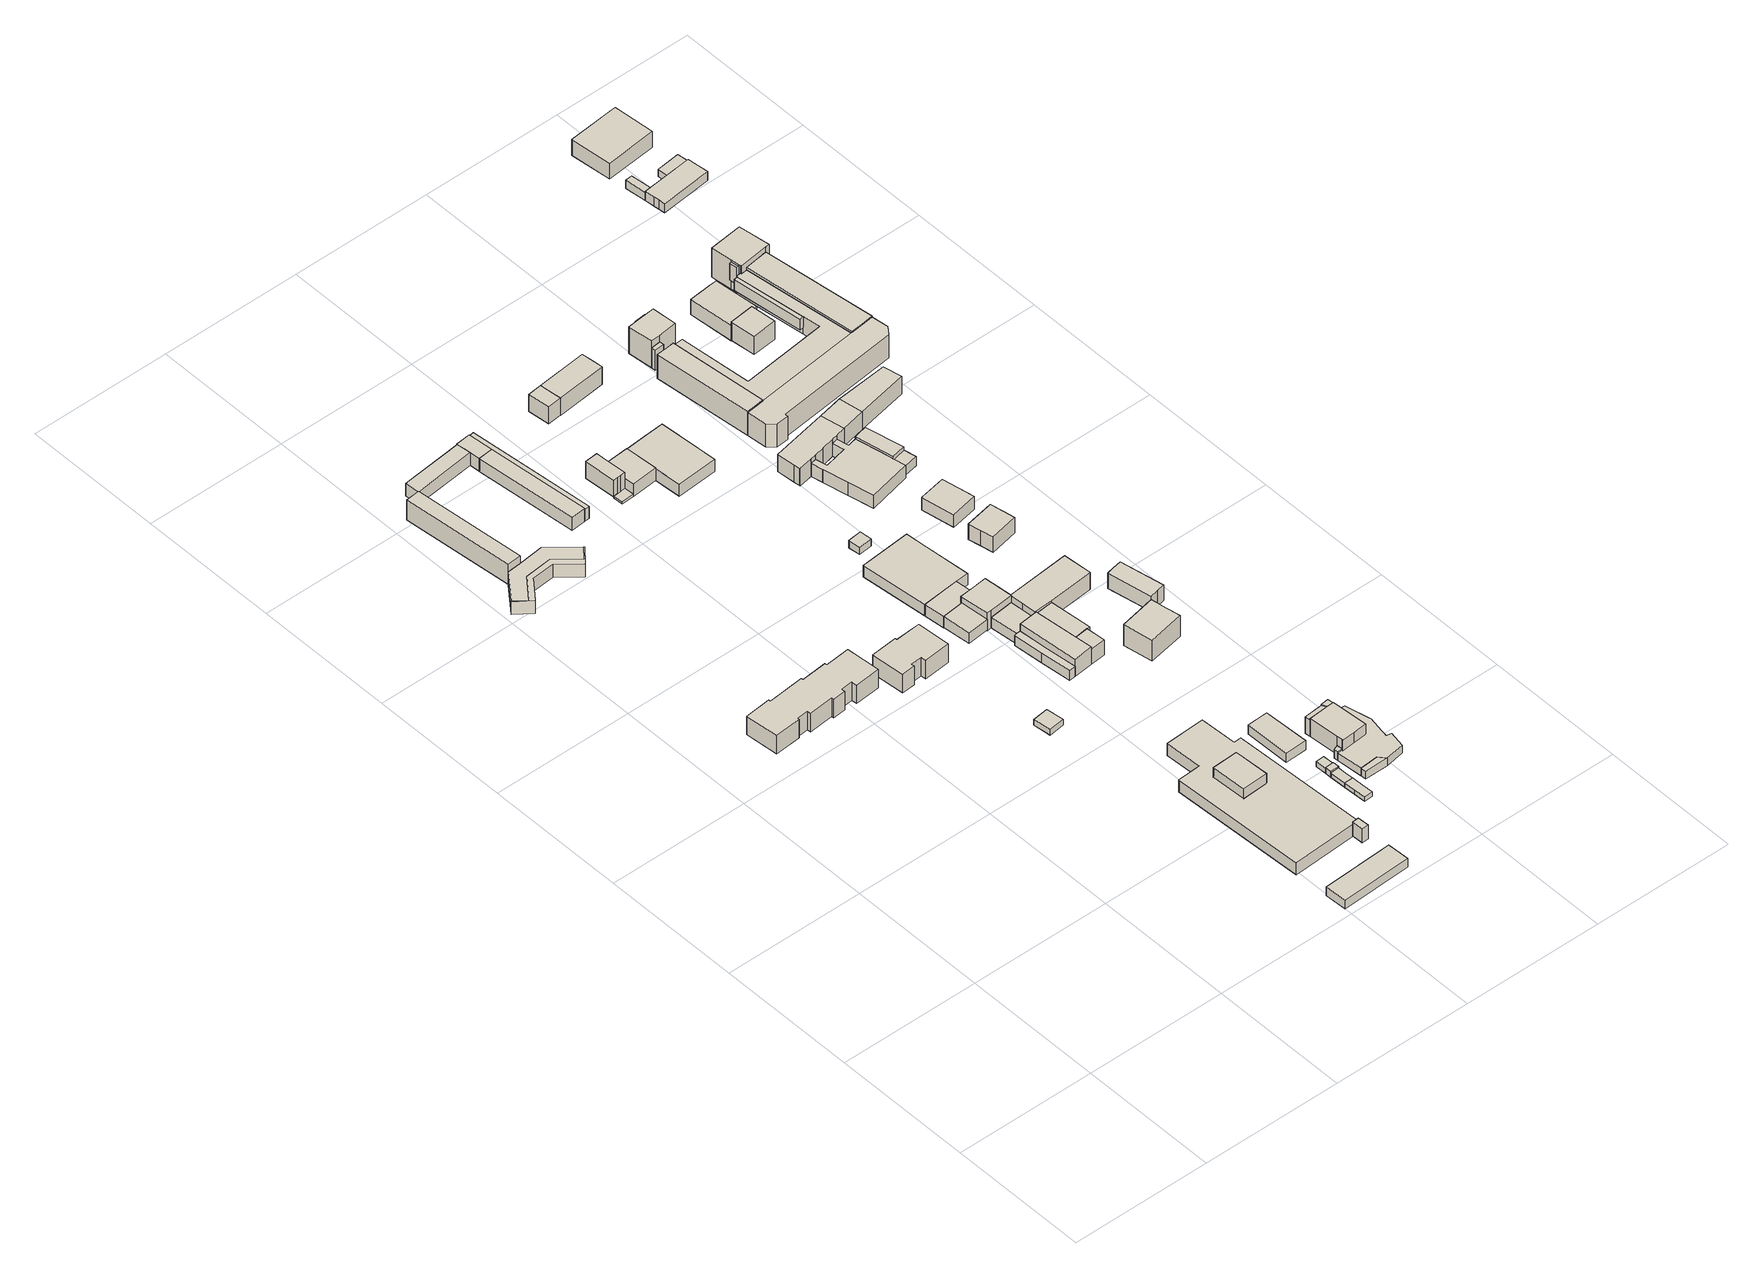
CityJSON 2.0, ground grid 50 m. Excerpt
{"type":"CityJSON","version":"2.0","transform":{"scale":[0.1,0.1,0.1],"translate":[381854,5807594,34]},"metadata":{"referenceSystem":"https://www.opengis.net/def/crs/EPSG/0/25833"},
"CityObjects":{
"building1":{"type":"Building","attributes":{"Gemeindeschluessel":"11000006","BezugspunktDach":"2200","function":"31001_1010","measuredHeight":7.37,"storeysAboveGround":2},"address":[{"country":"Germany","locality":"Berlin","thoroughfareNumber":"14A, 14B","thoroughfareName":"Alt-Schönow"}],"geometry":[{"type":"Solid","lod":"1","boundaries":[[[[0,1,2,3,4,5,6,7,8,9,10,11,12,13,14,15,16,17,18,19]],[[20,21,22,23,24,25,26,27,28,29,30,31,32,33,34,35,36,37,38,39]],[[20,39,19,18]],[[21,20,18,17]],[[22,21,17,16]],[[23,22,16,15]],[[24,23,15,14]],[[25,24,14,13]],[[26,25,13,12]],[[27,26,12,11]],[[28,27,11,10]],[[29,28,10,9]],[[30,29,9,8]],[[31,30,8,7]],[[32,31,7,6]],[[33,32,6,5]],[[34,33,5,4]],[[35,34,4,3]],[[36,35,3,2]],[[37,36,2,1]],[[38,37,1,0]],[[39,38,0,19]]]]}]},
"building2":{"type":"Building","attributes":{"Gemeindeschluessel":"11000006","BezugspunktDach":"2200","function":"51009_1610","measuredHeight":5.08,"storeysAboveGround":0},"address":[{"country":"Germany","locality":"Berlin"}],"geometry":[{"type":"Solid","lod":"1","boundaries":[[[[40,41,42,43,44,45,46,47,48,49,50,51]],[[52,53,54,55,56,57,58,59,60,61,62,63]],[[52,63,51,50]],[[53,52,50,49]],[[54,53,49,48]],[[55,54,48,47]],[[56,55,47,46]],[[57,56,46,45]],[[58,57,45,44]],[[59,58,44,43]],[[60,59,43,42]],[[61,60,42,41]],[[62,61,41,40]],[[63,62,40,51]]]]}]},
"building3":{"type":"Building","attributes":{"Gemeindeschluessel":"11000006","BezugspunktDach":"2200","function":"31001_2724","measuredHeight":5.07,"storeysAboveGround":1},"address":[{"country":"Germany","locality":"Berlin","thoroughfareNumber":"17 (1)","thoroughfareName":"Kleinmachnower Weg"}],"geometry":[{"type":"Solid","lod":"1","boundaries":[[[[49,48,47,46,45,64,65,66,50]],[[67,68,69,57,56,55,54,53,52]],[[67,52,50,66]],[[68,67,66,65]],[[69,68,65,64]],[[57,69,64,45]],[[56,57,45,46]],[[55,56,46,47]],[[54,55,47,48]],[[53,54,48,49]],[[52,53,49,50]]]]}]},
"building4":{"type":"Building","attributes":{"Gemeindeschluessel":"11000006","BezugspunktDach":"2200","function":"31001_2721","measuredHeight":7.77,"storeysAboveGround":2},"address":[{"country":"Germany","locality":"Berlin","thoroughfareNumber":"17 (4)","thoroughfareName":"Kleinmachnower Weg"}],"geometry":[{"type":"Solid","lod":"1","boundaries":[[[[70,71,72,73]],[[74,75,76,77]],[[74,77,73,72]],[[75,74,72,71]],[[76,75,71,70]],[[77,76,70,73]]]]}]},
"building5":{"type":"Building","attributes":{"Gemeindeschluessel":"11000006","BezugspunktDach":"2200","function":"31001_2721","measuredHeight":5.82,"storeysAboveGround":1},"address":[{"country":"Germany","locality":"Berlin","thoroughfareNumber":"17 (5)","thoroughfareName":"Kleinmachnower Weg"}],"geometry":[{"type":"Solid","lod":"1","boundaries":[[[[78,79,80,81,82]],[[83,84,85,86,87]],[[83,87,82,81]],[[84,83,81,80]],[[85,84,80,79]],[[86,85,79,78]],[[87,86,78,82]]]]}]},
"building6":{"type":"Building","attributes":{"Gemeindeschluessel":"11000006","BezugspunktDach":"2200","function":"51009_1610","measuredHeight":3.43,"storeysAboveGround":0},"address":[{"country":"Germany","locality":"Berlin"}],"geometry":[{"type":"Solid","lod":"1","boundaries":[[[[88,89,90,91]],[[92,93,94,95]],[[92,95,91,90]],[[93,92,90,89]],[[94,93,89,88]],[[95,94,88,91]]]]}]},
"building7":{"type":"Building","attributes":{"Gemeindeschluessel":"11000006","BezugspunktDach":"2200","function":"31001_1010","measuredHeight":7.33,"storeysAboveGround":2},"address":[{"country":"Germany","locality":"Berlin","thoroughfareNumber":"14C","thoroughfareName":"Alt-Schönow"}],"geometry":[{"type":"Solid","lod":"1","boundaries":[[[[96,97,98,99,100,101,102,103,104,105]],[[106,107,108,109,110,111,112,113,114,115]],[[106,115,105,104]],[[107,106,104,103]],[[108,107,103,102]],[[109,108,102,101]],[[110,109,101,100]],[[111,110,100,99]],[[112,111,99,98]],[[113,112,98,97]],[[114,113,97,96]],[[115,114,96,105]]]]}]},
"building8":{"type":"Building","attributes":{"Gemeindeschluessel":"11000006","BezugspunktDach":"2200","function":"31001_2463","measuredHeight":2.21,"storeysAboveGround":1},"address":[{"country":"Germany","locality":"Berlin","thoroughfareNumber":"14A (1)","thoroughfareName":"Alt-Schönow"}],"geometry":[{"type":"Solid","lod":"1","boundaries":[[[[116,117,118,119]],[[120,121,122,123]],[[120,123,119,118]],[[121,120,118,117]],[[122,121,117,116]],[[123,122,116,119]]]]}]},
"building9":{"type":"Building","attributes":{"Gemeindeschluessel":"11000006","BezugspunktDach":"2200","function":"51009_1610","measuredHeight":5.2,"storeysAboveGround":0},"address":[{"country":"Germany","locality":"Berlin"}],"geometry":[{"type":"Solid","lod":"1","boundaries":[[[[124,125,126,127]],[[128,129,130,131]],[[128,131,127,126]],[[129,128,126,125]],[[130,129,125,124]],[[131,130,124,127]]]]}]},
"building10":{"type":"Building","attributes":{"Gemeindeschluessel":"11000006","function":"31001_2120"},"address":[{"country":"Germany","locality":"Berlin","thoroughfareNumber":"7B","thoroughfareName":"Alt-Schönow"}],"children":["building10-1","building10-2"]},
"building10-1":{"type":"BuildingPart","attributes":{"BezugspunktDach":"2200","measuredHeight":7.93,"storeysAboveGround":2},"parents":["building10"],"geometry":[{"type":"MultiSurface","lod":"1","boundaries":[[[132,133,134,135]],[[136,137,138,139]],[[140,141,135,134]],[[137,142,140,134,133]],[[143,142,133,132]],[[139,141,143,138,132,135]],[[136,139,144,141,140]],[[136,140,142,137]],[[138,137,142,143]],[[138,143,141,139]]]}]},
"building10-2":{"type":"BuildingPart","attributes":{"BezugspunktDach":"2200","measuredHeight":4.82,"storeysAboveGround":2},"parents":["building10"],"geometry":[{"type":"MultiSurface","lod":"1","boundaries":[[[145,146,147,148,149,150,151,152,153],[140,142,143,141]],[[154,155,156,157,158,159,160,161,162],[163,164,165,166]],[[154,162,153,152]],[[155,154,152,151]],[[156,155,151,150]],[[157,156,150,149]],[[158,157,149,148]],[[159,158,148,147]],[[160,159,147,146]],[[161,160,146,145]],[[162,161,145,153]],[[163,166,139,138]],[[164,163,138,137]],[[165,164,137,136]],[[166,165,167,136,139,141]],[[138,139,141,143]],[[137,138,143,142]],[[136,137,142,140]],[[140,141,139,136,167]]]}]},
"building11":{"type":"Building","attributes":{"Gemeindeschluessel":"11000006","BezugspunktDach":"2200","function":"51009_1610","measuredHeight":4.72,"storeysAboveGround":0},"address":[{"country":"Germany","locality":"Berlin"}],"geometry":[{"type":"Solid","lod":"1","boundaries":[[[[168,169,170,171,172]],[[173,174,129,128,175]],[[173,175,172,171]],[[174,173,171,170]],[[129,174,170,169]],[[128,129,169,168]],[[175,128,168,172]]]]}]},
"building12":{"type":"Building","attributes":{"Gemeindeschluessel":"11000006","BezugspunktDach":"2200","function":"51009_1610","measuredHeight":5.07,"storeysAboveGround":0},"address":[{"country":"Germany","locality":"Berlin"}],"geometry":[{"type":"Solid","lod":"1","boundaries":[[[[176,177,127,126,178,179]],[[180,181,182,85,83,183]],[[180,183,179,178]],[[181,180,178,126]],[[182,181,126,127]],[[85,182,127,177]],[[83,85,177,176]],[[183,83,176,179]]]]}]},
"building13":{"type":"Building","attributes":{"Gemeindeschluessel":"11000006","BezugspunktDach":"2200","function":"31001_2143","measuredHeight":5.51,"storeysAboveGround":1},"address":[{"country":"Germany","locality":"Berlin","thoroughfareNumber":"7B (1)","thoroughfareName":"Alt-Schönow"}],"geometry":[{"type":"Solid","lod":"1","boundaries":[[[[184,185,186,187]],[[188,189,190,191]],[[188,191,187,186]],[[189,188,186,185]],[[190,189,185,184]],[[191,190,184,187]]]]}]},
"building14":{"type":"Building","attributes":{"Gemeindeschluessel":"11000006","BezugspunktDach":"2200","function":"31001_2143","measuredHeight":4.37,"storeysAboveGround":1},"address":[{"country":"Germany","locality":"Berlin","thoroughfareNumber":"12 (3)","thoroughfareName":"Alt-Schönow"}],"geometry":[{"type":"Solid","lod":"1","boundaries":[[[[192,193,194,195]],[[196,197,198,199]],[[196,199,195,194]],[[197,196,194,193]],[[198,197,193,192]],[[199,198,192,195]]]]}]},
"building15":{"type":"Building","attributes":{"Gemeindeschluessel":"11000006","BezugspunktDach":"2200","function":"51009_1610","measuredHeight":5.25,"storeysAboveGround":0},"address":[{"country":"Germany","locality":"Berlin"}],"geometry":[{"type":"Solid","lod":"1","boundaries":[[[[200,201,202,203,204,205,206]],[[207,208,209,210,211,212,213]],[[207,213,206,205]],[[208,207,205,204]],[[209,208,204,203]],[[210,209,203,202]],[[211,210,202,201]],[[212,211,201,200]],[[213,212,200,206]]]]}]},
"building16":{"type":"Building","attributes":{"Gemeindeschluessel":"11000006","BezugspunktDach":"2200","function":"31001_1313","measuredHeight":2.97,"storeysAboveGround":1},"address":[{"country":"Germany","locality":"Berlin","thoroughfareNumber":"5 (4)","thoroughfareName":"Alt-Schönow"}],"geometry":[{"type":"Solid","lod":"1","boundaries":[[[[214,215,216,217,218,219]],[[220,221,222,223,224,225]],[[220,225,219,218]],[[221,220,218,217]],[[222,221,217,216]],[[223,222,216,215]],[[224,223,215,214]],[[225,224,214,219]]]]}]},
"building17":{"type":"Building","attributes":{"Gemeindeschluessel":"11000006","BezugspunktDach":"2200","function":"51009_1610","measuredHeight":2.95,"storeysAboveGround":0},"address":[{"country":"Germany","locality":"Berlin"}],"geometry":[{"type":"Solid","lod":"1","boundaries":[[[[219,218,226,227,228]],[[229,230,220,225,231]],[[229,231,228,227]],[[230,229,227,226]],[[220,230,226,218]],[[225,220,218,219]],[[231,225,219,228]]]]}]},
"building18":{"type":"Building","attributes":{"Gemeindeschluessel":"11000006","BezugspunktDach":"2200","function":"31001_2120","measuredHeight":4.54,"storeysAboveGround":1},"address":[{"country":"Germany","locality":"Berlin","thoroughfareNumber":"12 (5)","thoroughfareName":"Alt-Schönow"}],"geometry":[{"type":"Solid","lod":"1","boundaries":[[[[195,194,232,233,234,235]],[[236,237,238,239,240,241]],[[236,241,235,234]],[[237,236,234,233]],[[238,237,233,232]],[[239,238,232,194]],[[240,239,194,195]],[[241,240,195,235]]]]}]},
"building19":{"type":"Building","attributes":{"Gemeindeschluessel":"11000006","BezugspunktDach":"2200","function":"31001_1313","measuredHeight":2.43,"storeysAboveGround":1},"address":[{"country":"Germany","locality":"Berlin","thoroughfareNumber":"5 (3)","thoroughfareName":"Alt-Schönow"}],"geometry":[{"type":"Solid","lod":"1","boundaries":[[[[242,243,244,245]],[[246,229,231,247]],[[246,247,245,244]],[[229,246,244,243]],[[231,229,243,242]],[[247,231,242,245]]]]}]},
"building20":{"type":"Building","attributes":{"Gemeindeschluessel":"11000006","BezugspunktDach":"2200","function":"31001_1120","measuredHeight":6.94,"storeysAboveGround":2},"address":[{"country":"Germany","locality":"Berlin","thoroughfareNumber":"12","thoroughfareName":"Alt-Schönow"}],"geometry":[{"type":"Solid","lod":"1","boundaries":[[[[248,249,250,251]],[[252,253,254,255]],[[252,255,251,250]],[[253,252,250,249]],[[254,253,249,248]],[[255,254,248,251]]]]}]},
"building21":{"type":"Building","attributes":{"Gemeindeschluessel":"11000006","BezugspunktDach":"2200","function":"51009_1610","measuredHeight":2.52,"storeysAboveGround":0},"address":[{"country":"Germany","locality":"Berlin"}],"geometry":[{"type":"Solid","lod":"1","boundaries":[[[[256,257,258,259]],[[260,261,262,263]],[[260,263,259,258]],[[261,260,258,257]],[[262,261,257,256]],[[263,262,256,259]]]]}]},
"building22":{"type":"Building","attributes":{"Gemeindeschluessel":"11000006","BezugspunktDach":"2200","function":"31001_2010","measuredHeight":3.65,"storeysAboveGround":1},"address":[{"country":"Germany","locality":"Berlin","thoroughfareNumber":"5A (1)","thoroughfareName":"Alt-Schönow"}],"geometry":[{"type":"Solid","lod":"1","boundaries":[[[[264,265,266,267]],[[268,269,270,271]],[[268,271,267,266]],[[269,268,266,265]],[[270,269,265,264]],[[271,270,264,267]]]]}]},
"building23":{"type":"Building","attributes":{"Gemeindeschluessel":"11000006","BezugspunktDach":"2200","function":"31001_2120","measuredHeight":4.08,"storeysAboveGround":1},"address":[{"country":"Germany","locality":"Berlin","thoroughfareNumber":"12 (1)","thoroughfareName":"Alt-Schönow"}],"geometry":[{"type":"Solid","lod":"1","boundaries":[[[[205,204,272,273,274,275]],[[276,277,252,255,278,279]],[[276,279,275,274]],[[277,276,274,273]],[[252,277,273,272]],[[255,252,272,204]],[[278,255,204,205]],[[279,278,205,275]]]]}]},
"building24":{"type":"Building","attributes":{"Gemeindeschluessel":"11000006","function":"31001_2111"},"address":[{"country":"Germany","locality":"Berlin","thoroughfareNumber":"15","thoroughfareName":"Kleinmachnower Weg"}],"children":["building24-1","building24-2","building24-3","building24-4"]},
"building24-1":{"type":"BuildingPart","attributes":{"BezugspunktDach":"2200","measuredHeight":6.87,"storeysAboveGround":2},"parents":["building24"],"geometry":[{"type":"MultiSurface","lod":"1","boundaries":[[[280,281,282,283,284,285,286,287,288]],[[289,290,291,292,293,294,295,296,297]],[[289,297,288,287]],[[290,289,287,286]],[[291,290,286,285]],[[292,291,285,284]],[[298,299,284,283]],[[300,301,293,283,282]],[[295,294,282,281]],[[302,303,281,280]],[[297,296,280,288]],[[293,292,304,299,298]],[[296,295,303,302]]]}]},
"building24-2":{"type":"BuildingPart","attributes":{"BezugspunktDach":"2200","measuredHeight":4.85,"storeysAboveGround":2},"parents":["building24"],"geometry":[{"type":"MultiSurface","lod":"1","boundaries":[[[305,306,307,299]],[[308,309,310,311]],[[308,311,299,307]],[[312,313,308,307,306]],[[310,309,306,305]],[[311,310,314,301,315,305,298,293,292,299]],[[309,308,313,312]],[[299,292,293,298]],[[315,301,314,310]]]}]},
"building24-3":{"type":"BuildingPart","attributes":{"BezugspunktDach":"2200","measuredHeight":0.882,"storeysAboveGround":2},"parents":["building24"],"geometry":[{"type":"MultiSurface","lod":"1","boundaries":[[[316,315,301,302]],[[314,310,317,318]],[[314,318,302,296,295,303,300,294,293,301]],[[317,310,315,316]],[[318,317,316,302]],[[301,293,294,300]],[[303,295,296,302]],[[314,293,301,315,310]]]}]},
"building24-4":{"type":"BuildingPart","attributes":{"BezugspunktDach":"2200","measuredHeight":5.51,"storeysAboveGround":2},"parents":["building24"],"geometry":[{"type":"MultiSurface","lod":"1","boundaries":[[[319,320,321,322,313]],[[323,324,325,326,308]],[[323,308,313,322]],[[324,323,322,321]],[[325,324,321,320]],[[326,325,320,319]],[[326,319,312,309]],[[308,309,312,313]]]}]},
"building25":{"type":"Building","attributes":{"Gemeindeschluessel":"11000006","BezugspunktDach":"2200","function":"31001_1130","measuredHeight":7,"storeysAboveGround":2},"address":[{"country":"Germany","locality":"Berlin","thoroughfareNumber":"12 (2)","thoroughfareName":"Alt-Schönow"}],"geometry":[{"type":"Solid","lod":"1","boundaries":[[[[327,328,329,330,331,332,333,334]],[[335,336,337,276,279,338,339,340]],[[335,340,334,333]],[[336,335,333,332]],[[337,336,332,331]],[[276,337,331,330]],[[279,276,330,329]],[[338,279,329,328]],[[339,338,328,327]],[[340,339,327,334]]]]}]},
"building26":{"type":"Building","attributes":{"Gemeindeschluessel":"11000006","BezugspunktDach":"2200","function":"31001_2120","measuredHeight":4.49,"storeysAboveGround":1},"address":[{"country":"Germany","locality":"Berlin","thoroughfareNumber":"12 (4)","thoroughfareName":"Alt-Schönow"}],"geometry":[{"type":"Solid","lod":"1","boundaries":[[[[235,234,341,342,343,344]],[[345,346,347,236,241,348]],[[345,348,344,343]],[[346,345,343,342]],[[347,346,342,341]],[[236,347,341,234]],[[241,236,234,235]],[[348,241,235,344]]]]}]},
"building27":{"type":"Building","attributes":{"Gemeindeschluessel":"11000006","BezugspunktDach":"2200","function":"51009_1610","measuredHeight":3.41,"storeysAboveGround":0},"address":[{"country":"Germany","locality":"Berlin"}],"geometry":[{"type":"Solid","lod":"1","boundaries":[[[[349,350,351,352]],[[353,354,355,356]],[[353,356,352,351]],[[354,353,351,350]],[[355,354,350,349]],[[356,355,349,352]]]]}]},
"building28":{"type":"Building","attributes":{"Gemeindeschluessel":"11000006","function":"31001_2143"},"address":[{"country":"Germany","locality":"Berlin","thoroughfareNumber":"10 (1)","thoroughfareName":"Alt-Schönow"}],"children":["building28-1","building28-2"]},
"building28-1":{"type":"BuildingPart","attributes":{"BezugspunktDach":"2200","measuredHeight":7.13,"storeysAboveGround":1},"parents":["building28"],"geometry":[{"type":"Solid","lod":"1","boundaries":[[[[357,358,359,360,361]],[[362,363,364,365,366]],[[362,366,361,360]],[[363,362,360,359]],[[364,363,359,358]],[[366,365,357,361]],[[364,358,357,365]]]]}]},
"building28-2":{"type":"BuildingPart","attributes":{"BezugspunktDach":"2200","measuredHeight":7.2,"storeysAboveGround":1},"parents":["building28"],"geometry":[{"type":"Solid","lod":"1","boundaries":[[[[367,368,369,370]],[[364,371,372,365]],[[364,358,357,365,370,369]],[[371,364,369,368]],[[372,371,368,367]],[[365,372,367,370]],[[365,357,358,364]]]]}]},
"building29":{"type":"Building","attributes":{"Gemeindeschluessel":"11000006","BezugspunktDach":"2200","function":"51009_1610","measuredHeight":3.06,"storeysAboveGround":0},"address":[{"country":"Germany","locality":"Berlin"}],"geometry":[{"type":"Solid","lod":"1","boundaries":[[[[373,374,375,376]],[[377,378,379,380]],[[377,380,376,375]],[[378,377,375,374]],[[379,378,374,373]],[[380,379,373,376]]]]}]},
"building30":{"type":"Building","attributes":{"Gemeindeschluessel":"11000006","BezugspunktDach":"2200","function":"31001_2142","measuredHeight":2.85,"storeysAboveGround":2},"address":[{"country":"Germany","locality":"Berlin","thoroughfareNumber":"12 (6)","thoroughfareName":"Alt-Schönow"}],"geometry":[{"type":"Solid","lod":"1","boundaries":[[[[381,382,383,384]],[[385,386,387,388]],[[385,388,384,383]],[[386,385,383,382]],[[387,386,382,381]],[[388,387,381,384]]]]}]},
"building31":{"type":"Building","attributes":{"Gemeindeschluessel":"11000006","function":"31001_2010"},"address":[{"country":"Germany","locality":"Berlin","thoroughfareNumber":"5D","thoroughfareName":"Alt-Schönow"}],"children":["building31-1","building31-2","building31-3"]},
"building31-1":{"type":"BuildingPart","attributes":{"BezugspunktDach":"2200","measuredHeight":7.64,"storeysAboveGround":2},"parents":["building31"],"geometry":[{"type":"MultiSurface","lod":"1","boundaries":[[[389,390,391,392,393,394,395,396,397]],[[398,399,400,401,402,403,404,405,406]],[[407,408,397,396]],[[409,407,398,396,395]],[[410,411,395,394]],[[401,400,394,393]],[[402,401,393,392]],[[403,402,392,391]],[[404,403,391,390]],[[405,404,390,389]],[[406,405,389,397]],[[398,406,408,407]],[[399,398,407,409]],[[400,399,411,410]]]}]},
"building31-2":{"type":"BuildingPart","attributes":{"BezugspunktDach":"2200","measuredHeight":6.42,"storeysAboveGround":2},"parents":["building31"],"geometry":[{"type":"MultiSurface","lod":"1","boundaries":[[[408,409,412,413]],[[414,399,406,415]],[[414,415,413,412]],[[415,406,408,413]],[[414,412,409,399]],[[408,406,398,407]],[[399,409,407,398]]]}]},
"building31-3":{"type":"BuildingPart","attributes":{"BezugspunktDach":"2200","measuredHeight":6.87,"storeysAboveGround":2},"parents":["building31"],"geometry":[{"type":"MultiSurface","lod":"1","boundaries":[[[411,410,416,417]],[[418,400,399,414]],[[418,414,417,416]],[[400,418,416,410]],[[412,409,411,417]],[[399,400,410,411]],[[414,399,409,412]]]}]},
"building32":{"type":"Building","attributes":{"Gemeindeschluessel":"11000006","BezugspunktDach":"2200","function":"31001_2010","measuredHeight":3.17,"storeysAboveGround":1},"address":[{"country":"Germany","locality":"Berlin","thoroughfareNumber":"5D (1)","thoroughfareName":"Alt-Schönow"}],"geometry":[{"type":"Solid","lod":"1","boundaries":[[[[419,420,421,422,423,424,425,426,427,428,429,430,431,432]],[[354,433,434,435,436,437,438,439,440,441,378,377,380,355]],[[354,355,432,431]],[[433,354,431,430]],[[434,433,430,429]],[[435,434,429,428]],[[436,435,428,427]],[[437,436,427,426]],[[438,437,426,425]],[[439,438,425,424]],[[440,439,424,423]],[[441,440,423,422]],[[378,441,422,421]],[[377,378,421,420]],[[380,377,420,419]],[[355,380,419,432]]]]}]},
"building33":{"type":"Building","attributes":{"Gemeindeschluessel":"11000006","function":"31001_1120"},"address":[{"country":"Germany","locality":"Berlin","thoroughfareNumber":"13","thoroughfareName":"Kleinmachnower Weg"}],"children":["building33-1","building33-2"]},
"building33-1":{"type":"BuildingPart","attributes":{"BezugspunktDach":"2200","measuredHeight":9.18,"storeysAboveGround":2},"parents":["building33"],"geometry":[{"type":"MultiSurface","lod":"1","boundaries":[[[442,443,444,445,446]],[[447,448,449,450,451]],[[447,451,446,445]],[[448,447,445,444]],[[449,448,444,443]],[[450,449,443,442]],[[451,450,452,453,454,446]],[[446,454,453,455]],[[442,455,453,452]]]}]},
"building33-2":{"type":"BuildingPart","attributes":{"BezugspunktDach":"2200","measuredHeight":8.94,"storeysAboveGround":2},"parents":["building33"],"geometry":[{"type":"Solid","lod":"1","boundaries":[[[[456,442,455,446,457]],[[454,453,452,458,459]],[[454,459,457,446]],[[458,452,442,456]],[[459,458,456,457]],[[453,454,446,455]],[[452,453,455,442]]]]}]},
"building34":{"type":"Building","attributes":{"Gemeindeschluessel":"11000006","BezugspunktDach":"2200","function":"31001_2143","measuredHeight":9.24,"storeysAboveGround":1},"address":[{"country":"Germany","locality":"Berlin","thoroughfareNumber":"10 (2)","thoroughfareName":"Alt-Schönow"}],"geometry":[{"type":"Solid","lod":"1","boundaries":[[[[460,461,462,463,464,465,466,467]],[[468,469,470,362,366,471,472,473]],[[468,473,467,466]],[[469,468,466,465]],[[470,469,465,464]],[[362,470,464,463]],[[366,362,463,462]],[[471,366,462,461]],[[472,471,461,460]],[[473,472,460,467]]]]}]},
"building35":{"type":"Building","attributes":{"Gemeindeschluessel":"11000006","BezugspunktDach":"2200","function":"31001_1010","measuredHeight":9.39,"storeysAboveGround":2},"address":[{"country":"Germany","locality":"Berlin","thoroughfareNumber":"10","thoroughfareName":"Alt-Schönow"}],"geometry":[{"type":"Solid","lod":"1","boundaries":[[[[474,475,476,477,478]],[[479,480,481,482,483]],[[479,483,478,477]],[[480,479,477,476]],[[481,480,476,475]],[[482,481,475,474]],[[483,482,474,478]]]]}]},
"building36":{"type":"Building","attributes":{"Gemeindeschluessel":"11000006","BezugspunktDach":"2200","function":"31001_1010","measuredHeight":7.85,"storeysAboveGround":1},"address":[{"country":"Germany","locality":"Berlin","thoroughfareNumber":"8C","thoroughfareName":"Alt-Schönow"}],"geometry":[{"type":"Solid","lod":"1","boundaries":[[[[484,485,486,487,488,489]],[[490,491,492,493,494,495]],[[490,495,489,488]],[[491,490,488,487]],[[492,491,487,486]],[[493,492,486,485]],[[494,493,485,484]],[[495,494,484,489]]]]}]},
"building37":{"type":"Building","attributes":{"Gemeindeschluessel":"11000006","BezugspunktDach":"2200","function":"31001_2143","measuredHeight":6.84,"storeysAboveGround":1},"address":[{"country":"Germany","locality":"Berlin","thoroughfareNumber":"10 (3)","thoroughfareName":"Alt-Schönow"}],"geometry":[{"type":"Solid","lod":"1","boundaries":[[[[496,497,498,499,500,501]],[[502,503,504,505,506,507]],[[502,507,501,500]],[[503,502,500,499]],[[504,503,499,498]],[[505,504,498,497]],[[506,505,497,496]],[[507,506,496,501]]]]}]},
"building38":{"type":"Building","attributes":{"Gemeindeschluessel":"11000006","BezugspunktDach":"2200","function":"31001_1010","measuredHeight":6.09,"storeysAboveGround":1},"address":[{"country":"Germany","locality":"Berlin","thoroughfareNumber":"8D","thoroughfareName":"Alt-Schönow"}],"geometry":[{"type":"Solid","lod":"1","boundaries":[[[[508,509,510,511]],[[512,513,514,515]],[[512,515,511,510]],[[513,512,510,509]],[[514,513,509,508]],[[515,514,508,511]]]]}]},
"building39":{"type":"Building","attributes":{"Gemeindeschluessel":"11000006","function":"31001_2000"},"address":[{"country":"Germany","locality":"Berlin","thoroughfareNumber":"9 (5)","thoroughfareName":"Kleinmachnower Weg"}],"children":["building39-1","building39-2"]},
"building39-1":{"type":"BuildingPart","attributes":{"BezugspunktDach":"2200","measuredHeight":6.54,"storeysAboveGround":1},"parents":["building39"],"geometry":[{"type":"MultiSurface","lod":"1","boundaries":[[[516,517,518,519,520,521,522,523,524,525,526,527,528,529,530]],[[531,532,533,534,535,536,537,538,539,540,541,542,543,544,545]],[[531,545,530,529]],[[532,531,529,528]],[[533,532,528,527]],[[534,533,527,526]],[[535,534,526,525]],[[536,535,525,524]],[[537,536,524,523]],[[540,539,521,520]],[[541,540,520,519]],[[542,541,519,518]],[[543,542,518,517]],[[544,543,517,516]],[[545,544,516,530]],[[538,537,546,523,522]],[[539,547,538,522,521]]]}]},
"building39-2":{"type":"BuildingPart","attributes":{"BezugspunktDach":"2200","measuredHeight":6.09,"storeysAboveGround":1},"parents":["building39"],"geometry":[{"type":"MultiSurface","lod":"1","boundaries":[[[548,549,550,551]],[[552,553,539,537]],[[552,537,551,550]],[[553,552,550,549]],[[539,553,549,548]],[[523,522,521,539,548,551]],[[537,538,522,523]],[[538,539,521,522]]]}]},
"building40":{"type":"Building","attributes":{"Gemeindeschluessel":"11000006","BezugspunktDach":"2200","function":"51009_1610","measuredHeight":7.86,"storeysAboveGround":0},"address":[{"country":"Germany","locality":"Berlin"}],"geometry":[{"type":"Solid","lod":"1","boundaries":[[[[554,555,556,557]],[[558,559,560,561]],[[558,561,557,556]],[[559,558,556,555]],[[560,559,555,554]],[[561,560,554,557]]]]}]},
"building41":{"type":"Building","attributes":{"Gemeindeschluessel":"11000006","BezugspunktDach":"2200","function":"51009_1610","measuredHeight":3.59,"storeysAboveGround":0},"address":[{"country":"Germany","locality":"Berlin"}],"geometry":[{"type":"Solid","lod":"1","boundaries":[[[[562,563,564,565]],[[566,567,568,569]],[[566,569,565,564]],[[567,566,564,563]],[[568,567,563,562]],[[569,568,562,565]]]]}]},
"building42":{"type":"Building","attributes":{"Gemeindeschluessel":"11000006","function":"31001_1010"},"address":[{"country":"Germany","locality":"Berlin","thoroughfareNumber":"11","thoroughfareName":"Kleinmachnower Weg"}],"children":["building42-1","building42-2"]},
"building42-1":{"type":"BuildingPart","attributes":{"BezugspunktDach":"2200","measuredHeight":10.9,"storeysAboveGround":2},"parents":["building42"],"geometry":[{"type":"Solid","lod":"1","boundaries":[[[[570,571,572,573,574]],[[575,576,577,578,579]],[[575,579,574,573],[580,581,582,583]],[[576,575,573,572]],[[577,576,572,571]],[[578,577,571,570]],[[579,578,570,574]],[[582,581,580,583]]]]}]},
"building42-2":{"type":"BuildingPart","attributes":{"BezugspunktDach":"2200","measuredHeight":5.61,"storeysAboveGround":2},"parents":["building42"],"geometry":[{"type":"Solid","lod":"1","boundaries":[[[[583,582,584,585]],[[586,581,580,587]],[[586,587,585,584]],[[581,586,584,582]],[[587,580,583,585]],[[580,581,582,583]]]]}]},
"building43":{"type":"Building","attributes":{"Gemeindeschluessel":"11000006","function":"31001_2000"},"address":[{"country":"Germany","locality":"Berlin","thoroughfareNumber":"9 (4)","thoroughfareName":"Kleinmachnower Weg"}],"children":["building43-1","building43-2","building43-3"]},
"building43-1":{"type":"BuildingPart","attributes":{"BezugspunktDach":"2200","measuredHeight":6.9,"storeysAboveGround":2},"parents":["building43"],"geometry":[{"type":"Solid","lod":"1","boundaries":[[[[588,589,590,591,592,593,594,595,596,597,598]],[[599,600,535,534,601,531,545,602,603,604,605]],[[599,605,598,597]],[[535,600,596,595]],[[534,535,595,594]],[[601,534,594,593]],[[531,601,593,592]],[[545,531,592,591]],[[602,545,591,590]],[[603,602,590,589]],[[604,603,589,588]],[[605,604,588,598]],[[599,597,596,600]]]]}]},
"building43-2":{"type":"BuildingPart","attributes":{"BezugspunktDach":"2200","measuredHeight":6.91,"storeysAboveGround":2},"parents":["building43"],"geometry":[{"type":"Solid","lod":"1","boundaries":[[[[596,606,607,597]],[[608,609,600,599]],[[608,599,597,607]],[[600,609,606,596]],[[609,608,607,606]],[[599,600,596,597]]]]}]},
"building43-3":{"type":"BuildingPart","attributes":{"BezugspunktDach":"2200","measuredHeight":6.93,"storeysAboveGround":2},"parents":["building43"],"geometry":[{"type":"MultiSurface","lod":"1","boundaries":[[[606,610,611,607]],[[612,613,609,608]],[[612,608,607,611]],[[613,612,611,610]],[[609,613,610,606]],[[608,609,606,609,608,607]]]}]},
"building44":{"type":"Building","attributes":{"Gemeindeschluessel":"11000006","BezugspunktDach":"2200","function":"31001_1010","measuredHeight":7.71,"storeysAboveGround":2},"address":[{"country":"Germany","locality":"Berlin","thoroughfareNumber":"9","thoroughfareName":"Kleinmachnower Weg"}],"geometry":[{"type":"Solid","lod":"1","boundaries":[[[[614,615,616,617]],[[618,619,620,621]],[[618,621,617,616]],[[619,618,616,615]],[[620,619,615,614]],[[621,620,614,617]]]]}]},
"building45":{"type":"Building","attributes":{"Gemeindeschluessel":"11000006","function":"31001_2111"},"address":[{"country":"Germany","locality":"Berlin","thoroughfareNumber":"9 (2)","thoroughfareName":"Kleinmachnower Weg"}],"children":["building45-1","building45-2","building45-3","building45-4","building45-5"]},
"building45-1":{"type":"BuildingPart","attributes":{"BezugspunktDach":"2200","measuredHeight":9.11,"storeysAboveGround":2},"parents":["building45"],"geometry":[{"type":"MultiSurface","lod":"1","boundaries":[[[622,623,624,625,626,627,628,629,630,631]],[[632,633,634,635,636,637,638,639,640,641]],[[642,643,629]],[[644,645,646,647]],[[633,648,649,648,650]],[[635,634,628,627]],[[636,635,627,626]],[[637,636,626,625]],[[638,637,625,624]],[[639,638,624,623]],[[640,639,623,622]],[[641,640,622,631]],[[651,652,630,632]],[[641,631,652,651]],[[653,642,629]],[[654,655,646,656]],[[657,658,659]],[[650,648,660,628,634]],[[629,660,649,648,633]]]}]},
"building45-2":{"type":"BuildingPart","attributes":{"BezugspunktDach":"2200","measuredHeight":9.94,"storeysAboveGround":2},"parents":["building45"],"geometry":[{"type":"MultiSurface","lod":"1","boundaries":[[[661,662,663,664,665,666]],[[667,668,634,648,633,669]],[[634,668,664,663]],[[660,628,634,663,662]],[[629,660,648,662,661]],[[669,633,661,666],[653,670,671,643]],[[667,669,666,665]],[[668,672,667,665,664]],[[648,634,628,660]],[[633,648,660,629]],[[671,670,653,643]]]}]},
"building45-3":{"type":"BuildingPart","attributes":{"BezugspunktDach":"2200","measuredHeight":9.88,"storeysAboveGround":2},"parents":["building45"],"geometry":[{"type":"MultiSurface","lod":"1","boundaries":[[[673,674,675,676,677,678]],[[679,680,632,651,641,681]],[[679,681,678,677]],[[680,679,677,676]],[[658,682,676,675]],[[632,680,683,684,656]],[[652,630,632,675,674]],[[685,631,652,651,674,673]],[[681,641,673,678]],[[656,684,683,682,658]],[[651,632,630,652]],[[641,651,652,631,685]]]}]},
"building45-4":{"type":"BuildingPart","attributes":{"BezugspunktDach":"2200","measuredHeight":12.18,"storeysAboveGround":2},"parents":["building45"],"geometry":[{"type":"MultiSurface","lod":"1","boundaries":[[[686,687,688,689,690,691,692,693]],[[694,695,668,696,697,698,699,700]],[[694,700,693,692]],[[695,694,692,691]],[[668,695,691,690]],[[701,671,666,665,667,668,690,689],[667,665,664,668]],[[696,669,670,702]],[[703,701,689,688]],[[697,696,702,704]],[[698,697,688,687]],[[699,698,687,686]],[[700,699,686,693]],[[667,665,666,669]],[[665,667,668,664]],[[702,670,671,701]],[[704,702,701,703]]]}]},
"building45-5":{"type":"BuildingPart","attributes":{"BezugspunktDach":"2200","measuredHeight":7.01,"storeysAboveGround":2},"parents":["building45"],"geometry":[{"type":"MultiSurface","lod":"1","boundaries":[[[658,643,671,701,703,705,706,707,708,709,710,682]],[[711,712,713,714,715,716,704,702,670,653,656,684]],[[711,684,682,710]],[[712,711,710,709]],[[713,712,709,708]],[[714,713,708,707]],[[715,714,707,706]],[[716,715,706,705]],[[704,716,705,703]],[[702,704,703,701]],[[702,717,701,671,670]],[[653,670,671,643]],[[646,656,653,643,658]],[[684,656,658,682]]]}]},
"building46":{"type":"Building","attributes":{"Gemeindeschluessel":"11000006","BezugspunktDach":"2200","function":"31001_2143","measuredHeight":6.68,"storeysAboveGround":1},"address":[{"country":"Germany","locality":"Berlin","thoroughfareNumber":"9 (1)","thoroughfareName":"Kleinmachnower Weg"}],"geometry":[{"type":"Solid","lod":"1","boundaries":[[[[718,719,720,721,722,723,724,725,726]],[[727,728,729,730,731,732,733,734,735]],[[727,735,726,725]],[[728,727,725,724]],[[729,728,724,723]],[[730,729,723,722]],[[731,730,722,721]],[[732,731,721,720]],[[733,732,720,719]],[[734,733,719,718]],[[735,734,718,726]]]]}]},
"building47":{"type":"Building","attributes":{"Gemeindeschluessel":"11000006","BezugspunktDach":"2200","function":"51009_1610","measuredHeight":4.29,"storeysAboveGround":0},"address":[{"country":"Germany","locality":"Berlin"}],"geometry":[{"type":"Solid","lod":"1","boundaries":[[[[736,737,738,739,740]],[[741,742,743,744,745]],[[741,745,740,739]],[[742,741,739,738]],[[743,742,738,737]],[[744,743,737,736]],[[745,744,736,740]]]]}]},
"building48":{"type":"Building","attributes":{"Gemeindeschluessel":"11000006","BezugspunktDach":"2200","function":"51009_1610","measuredHeight":6.67,"storeysAboveGround":0},"address":[{"country":"Germany","locality":"Berlin"}],"geometry":[{"type":"Solid","lod":"1","boundaries":[[[[746,747,748,749]],[[750,751,752,753]],[[750,753,749,748]],[[751,750,748,747]],[[752,751,747,746]],[[753,752,746,749]]]]}]},
"building49":{"type":"Building","attributes":{"Gemeindeschluessel":"11000006","function":"31001_2120"},"address":[{"country":"Germany","locality":"Berlin","thoroughfareNumber":"8","thoroughfareName":"Kleinmachnower Weg"}],"children":["building49-1","building49-2","building49-3"]},
"building49-1":{"type":"BuildingPart","attributes":{"BezugspunktDach":"2200","measuredHeight":3.87,"storeysAboveGround":1},"parents":["building49"],"geometry":[{"type":"MultiSurface","lod":"1","boundaries":[[[754,755,756,757,758,759,760,761]],[[762,763,764,765,766,767,768,769]],[[770,771,772,762,769,773,774,775,761,760]],[[763,762,760,759]],[[764,763,759,758]],[[765,764,758,757]],[[766,765,757,756]],[[767,766,756,755]],[[768,767,755,754]],[[769,768,754,761]],[[762,772,771,770]],[[775,774,773,769]]]}]},
"building49-2":{"type":"BuildingPart","attributes":{"BezugspunktDach":"2200","measuredHeight":3.31,"storeysAboveGround":1},"parents":["building49"],"geometry":[{"type":"Solid","lod":"1","boundaries":[[[[771,770,776,777]],[[778,762,772,779]],[[778,779,777,776]],[[762,778,776,770]],[[779,772,771,777]],[[772,762,770,771]]]]}]},
"building49-3":{"type":"BuildingPart","attributes":{"BezugspunktDach":"2200","measuredHeight":3.32,"storeysAboveGround":1},"parents":["building49"],"geometry":[{"type":"Solid","lod":"1","boundaries":[[[[775,774,780,781]],[[782,773,769,783]],[[782,783,781,780]],[[773,782,780,774]],[[783,769,775,781]],[[774,775,769,773]]]]}]},
"building50":{"type":"Building","attributes":{"Gemeindeschluessel":"11000006","BezugspunktDach":"2200","function":"31001_2120","measuredHeight":7.14,"storeysAboveGround":1},"address":[{"country":"Germany","locality":"Berlin","thoroughfareNumber":"8 (1)","thoroughfareName":"Kleinmachnower Weg"}],"geometry":[{"type":"Solid","lod":"1","boundaries":[[[[784,785,786,787,788]],[[789,790,791,792,793]],[[789,793,788,787]],[[790,789,787,786]],[[791,790,786,785]],[[792,791,785,784]],[[793,792,784,788]]]]}]}
},
"vertices":[
[188,1568,106],[281,1577,106],[281,1582,106],[320,1586,106],[322,1572,106],[410,1581,106],[410,1573,106],[456,1577,106],[455,1589,106],[497,1593,106],[499,1573,106],[589,1582,106],[578,1702,106],[491,1694,106],[490,1701,106],[399,1693,106],[398,1700,106],[269,1688,106],[269,1695,106],[177,1686,106],[269,1695,33],[269,1688,33],[398,1700,33],[399,1693,33],[490,1701,33],[491,1694,33],[578,1702,33],[589,1582,33],[499,1573,33],[497,1593,33],[455,1589,33],[456,1577,33],[410,1573,33],[410,1581,33],[322,1572,33],[320,1586,33],[281,1582,33],[281,1577,33],[188,1568,33],[177,1686,33],
[61,2469,80],[117,2541,80],[198,2548,80],[269,2487,80],[315,2542,80],[313,2544,80],[280,2505,80],[205,2570,80],[108,2560,80],[47,2482,80],[7,2513,80],[6,2511,80],[7,2513,29],[47,2482,29],[108,2560,29],[205,2570,29],[280,2505,29],[313,2544,29],[315,2542,29],[269,2487,29],[198,2548,29],[117,2541,29],[61,2469,29],[6,2511,29],
[221,2623,80],[131,2613,80],[81,2609,80],[81,2609,29],[131,2613,29],[221,2623,29],
[81,2609,110],[131,2613,110],[91,3008,110],[41,3003,110],[91,3008,32],[131,2613,32],[81,2609,32],[41,3003,32],
[91,3008,108],[310,3031,108],[307,3056,108],[305,3081,108],[86,3058,108],[305,3081,58],[307,3056,58],[310,3031,58],[91,3008,58],[86,3058,58],
[982,7,64],[1232,19,64],[1228,97,64],[978,85,64],[1228,97,30],[1232,19,30],[982,7,30],[978,85,30],
[627,1519,107],[674,1523,107],[673,1534,107],[713,1537,107],[715,1519,107],[809,1527,107],[799,1645,107],[710,1638,107],[709,1645,107],[616,1637,107],[709,1645,33],[710,1638,33],[799,1645,33],[809,1527,33],[715,1519,33],[713,1537,33],[673,1534,33],[674,1523,33],[627,1519,33],[616,1637,33],
[823,1102,61],[879,1109,61],[871,1172,61],[815,1165,61],[871,1172,39],[879,1109,39],[823,1102,39],[815,1165,39],
[349,2635,109],[401,2640,109],[365,3000,109],[313,2995,109],[365,3000,57],[401,2640,57],[349,2635,57],[313,2995,57],
[1038,508,113],[1129,513,113],[1123,637,113],[1032,633,113],[1123,637,34],[1129,513,34],[1038,508,34],[1032,633,34],[1123,637,76],[1032,633,76],[1129,513,76],[1038,508,76],[1032,633,53],
[973,208,76],[1199,220,76],[1222,221,76],[1198,703,76],[1172,701,76],[1165,832,76],[1025,825,76],[1032,694,76],[950,690,76],[1032,694,28],[1025,825,28],[1165,832,28],[1172,701,28],[1198,703,28],[1222,221,28],[1199,220,28],[973,208,28],[950,690,28],[1038,508,28],[1129,513,28],[1123,637,28],[1032,633,28],[1123,637,59],
[365,3000,105],[401,2640,105],[419,2641,105],[374,3090,105],[356,3088,105],[374,3090,57],[419,2641,57],[356,3088,57],
[305,3081,109],[310,3031,109],[356,3088,109],[304,3083,109],[356,3088,58],[365,3000,58],[313,2995,58],[304,3083,58],
[1201,180,86],[1224,181,86],[1222,221,86],[1199,220,86],[1222,221,31],[1224,181,31],[1201,180,31],[1199,220,31],
[898,1538,87],[974,1546,87],[965,1645,87],[888,1637,87],[965,1645,44],[974,1546,44],[898,1538,44],[888,1637,44],
[1002,1341,82],[1013,1234,82],[1036,1236,82],[1025,1343,82],[1015,1450,82],[1001,1449,82],[992,1448,82],[1001,1449,42],[1015,1450,42],[1025,1343,42],[1036,1236,42],[1013,1234,42],[1002,1341,42],[992,1448,42],
[1314,340,55],[1316,300,55],[1346,301,55],[1344,342,55],[1343,382,55],[1312,381,55],[1343,382,37],[1344,342,37],[1346,301,37],[1316,300,37],[1314,340,37],[1312,381,37],
[1341,411,55],[1340,440,55],[1310,439,55],[1340,440,37],[1341,411,37],[1310,439,37],
[964,1648,87],[1019,1653,87],[1012,1723,87],[881,1710,87],[1012,1723,42],[1019,1653,42],[964,1648,42],[965,1645,42],[888,1637,42],[881,1710,42],
[1310,439,61],[1340,440,61],[1339,462,61],[1309,461,61],[1339,462,37],[1309,461,37],
[1036,1236,110],[1105,1243,110],[1083,1457,110],[1015,1450,110],[1083,1457,41],[1105,1243,41],[1036,1236,41],[1015,1450,41],
[1309,461,58],[1339,462,58],[1337,501,58],[1307,500,58],[1337,501,38],[1339,462,38],[1309,461,38],[1307,500,38],
[1255,570,73],[1332,573,73],[1325,734,73],[1252,731,73],[1325,734,37],[1332,573,37],[1255,570,37],[1252,731,37],
[1083,1457,82],[1083,1460,82],[1075,1556,82],[991,1547,82],[1075,1556,41],[1083,1460,41],[1001,1449,41],[991,1547,41],
[546,2677,102],[562,2678,102],[575,2679,102],[591,2680,102],[585,2762,102],[583,2792,102],[566,2791,102],[554,2790,102],[537,2789,102],[554,2790,36],[566,2791,36],[583,2792,36],[585,2762,36],[591,2680,36],[575,2679,36],[562,2678,36],[546,2677,36],[537,2789,36],[591,2680,80],[585,2762,80],[575,2679,40],[591,2680,40],[546,2677,40],[562,2678,40],[585,2762,69],
[594,2645,80],[685,2652,80],[677,2768,80],[677,2768,31],[685,2652,31],[594,2645,31],[585,2762,31],[685,2652,78],[677,2768,78],[591,2680,31],[594,2645,40],
[548,2642,40],[548,2642,31],[546,2677,31],
[692,2558,78],[837,2568,78],[821,2779,78],[749,2774,78],[749,2774,31],[821,2779,31],[837,2568,31],[692,2558,31],
[965,1645,111],[974,1546,111],[991,1547,111],[1075,1556,111],[1074,1560,111],[1065,1658,111],[1019,1653,111],[964,1648,111],[1019,1653,41],[1065,1658,41],[1074,1560,41],[974,1546,41],[965,1645,41],[964,1648,41],
[1058,1725,87],[1043,1888,87],[1036,1964,87],[857,1949,87],[1036,1964,42],[1043,1888,42],[1058,1725,42],[857,1949,42],
[1371,478,71],[1389,480,71],[1387,499,71],[1370,493,71],[1387,499,37],[1389,480,37],[1371,478,37],[1370,493,37],
[1098,1310,99],[1152,1316,99],[1165,1317,99],[1150,1466,99],[1083,1460,99],[1150,1466,40],[1165,1317,40],[1152,1316,40],[1098,1310,40],[1083,1460,40],
[1105,1243,101],[1159,1248,101],[1152,1316,101],[1098,1310,101],[1159,1248,40],[1105,1243,40],
[1380,368,67],[1463,368,67],[1444,391,67],[1379,386,67],[1444,391,37],[1463,368,37],[1380,368,37],[1379,386,37],
[926,2043,48],[974,2048,48],[970,2090,48],[922,2085,48],[970,2090,19],[974,2048,19],[926,2043,19],[922,2085,19],
[1387,499,107],[1389,480,107],[1389,476,107],[1436,480,107],[1483,484,107],[1473,613,107],[1453,612,107],[1426,610,107],[1379,606,107],[1426,610,36],[1453,612,36],[1473,613,36],[1483,484,36],[1436,480,36],[1389,476,36],[1389,480,36],[1387,499,36],[1379,606,36],[1426,610,101],[1379,606,101],[1453,612,101],[1473,613,105],[1453,612,105],
[1443,631,101],[1377,626,101],[1443,631,36],[1377,626,36],
[1471,634,105],[1443,631,105],[1471,634,36],
[1379,386,68],[1444,391,68],[1463,368,68],[1530,379,68],[1540,436,68],[1522,440,68],[1526,463,68],[1536,520,68],[1515,611,68],[1473,613,68],[1483,484,68],[1389,476,68],[1389,480,68],[1371,478,68],[1389,476,37],[1483,484,37],[1473,613,37],[1515,611,37],[1536,520,37],[1526,463,37],[1522,440,37],[1540,436,37],[1530,379,37],
[645,3018,122],[820,3037,122],[816,3075,122],[812,3114,122],[637,3096,122],[812,3114,53],[816,3075,53],[820,3037,53],[645,3018,53],[637,3096,53],[645,3018,56],[641,3057,56],[637,3096,56],[641,3057,122],
[594,3013,122],[586,3090,122],[594,3013,56],[586,3090,56],
[1075,1556,108],[1079,1510,108],[1083,1460,108],[1150,1466,108],[1310,1480,108],[1305,1530,108],[1301,1580,108],[1074,1560,108],[1301,1580,40],[1305,1530,40],[1310,1480,40],[1079,1510,40],[1075,1556,40],[1074,1560,40],
[1243,1136,126],[1371,1159,126],[1362,1211,126],[1353,1264,126],[1225,1239,126],[1353,1264,43],[1362,1211,43],[1371,1159,43],[1243,1136,43],[1225,1239,43],
[1194,1821,104],[1202,1777,104],[1302,1796,104],[1294,1840,104],[1286,1884,104],[1185,1865,104],[1286,1884,43],[1294,1840,43],[1302,1796,43],[1202,1777,43],[1194,1821,43],[1185,1865,43],
[1378,1292,104],[1407,1298,104],[1435,1303,104],[1406,1458,104],[1377,1453,104],[1349,1447,104],[1377,1453,43],[1406,1458,43],[1435,1303,43],[1407,1298,43],[1378,1292,43],[1349,1447,43],
[1189,1932,90],[1283,1950,90],[1262,2065,90],[1168,2048,90],[1262,2065,40],[1283,1950,40],[1189,1932,40],[1168,2048,40],
[1057,2351,55],[1056,2350,55],[1075,2261,55],[1094,2172,55],[1247,2205,55],[1238,2249,55],[1229,2294,55],[1211,2383,55],[1180,2376,55],[1171,2417,55],[1150,2413,55],[1159,2372,55],[1078,2355,55],[1069,2395,55],[1048,2391,55],[1069,2395,4],[1078,2355,4],[1159,2372,4],[1150,2413,4],[1171,2417,4],[1180,2376,4],[1211,2383,4],[1229,2294,4],[1238,2249,4],[1247,2205,4],[1094,2172,4],[1075,2261,4],[1056,2350,4],[1057,2351,4],[1048,2391,4],[1211,2383,12],[1237,2253,4],
[1238,2249,65],[1286,2259,65],[1258,2393,65],[1211,2383,65],[1258,2393,4],[1286,2259,4],
[980,2987,121],[1014,2990,121],[1013,3005,121],[979,3002,121],[1013,3005,42],[1014,2990,42],[980,2987,42],[979,3002,42],
[1247,2205,52],[1295,2215,52],[1286,2259,52],[1238,2249,52],[1286,2259,16],[1295,2215,16],[1247,2205,16],[1238,2249,16],
[979,3002,148],[1013,3005,148],[1079,3012,148],[1071,3100,148],[970,3090,148],[1071,3100,43],[1079,3012,43],[1013,3005,43],[979,3002,43],[970,3090,43],[1024,3095,59],[1062,3099,59],[1062,3099,115],[1024,3095,115],
[1060,3124,115],[1021,3120,115],[1060,3124,59],[1021,3120,59],
[996,2404,73],[998,2384,73],[999,2382,73],[1048,2391,73],[1069,2395,73],[1105,2403,73],[1150,2413,73],[1171,2417,73],[1204,2423,73],[1188,2507,73],[990,2469,73],[1188,2507,4],[1204,2423,4],[1105,2403,4],[999,2382,4],[998,2384,4],[996,2404,4],[990,2469,4],
[1288,2440,73],[1275,2524,73],[1275,2524,4],[1288,2440,4],
[1471,2475,73],[1458,2541,73],[1458,2541,4],[1471,2475,4],
[1221,2832,136],[1307,2840,136],[1298,2929,136],[1212,2920,136],[1298,2929,63],[1307,2840,63],[1221,2832,63],[1212,2920,63],
[1021,2557,111],[1046,2534,111],[1090,2538,111],[1090,2549,111],[1531,2600,111],[1552,2627,111],[1544,2687,111],[1460,2677,111],[1078,2633,111],[1014,2626,111],[1078,2633,20],[1460,2677,20],[1544,2687,20],[1552,2627,20],[1531,2600,20],[1090,2549,20],[1090,2538,20],[1046,2534,20],[1021,2557,20],[1014,2626,20],[1460,2677,76],[1460,2677,106],[1078,2633,81],[1078,2633,78],[1078,2633,59],[1078,2633,55],[1502,2682,20],[1502,2682,67],[1504,2683,20],[1046,2629,20],[1046,2629,111],[1460,2677,36],[1078,2633,41],[1078,2633,67],[1078,2633,36],[1078,2633,108],[1078,2633,106],[1078,2633,101],[1502,2682,111],
[1460,2677,115],[1502,2682,115],[1544,2687,115],[1493,3088,115],[1451,3083,115],[1409,3077,115],[1451,3083,20],[1493,3088,20],[1409,3077,20],[1409,3077,36],[1409,3077,106],[1452,3083,20],
[1014,2626,115],[1046,2629,115],[1078,2633,115],[1043,2981,115],[1011,2978,115],[978,2976,115],[1011,2978,20],[1043,2981,20],[978,2976,20],[1043,2981,106],[1043,2981,85],[1043,2981,36],[1014,2626,33],
[1383,3113,135],[1387,3086,135],[1388,3078,135],[1388,3075,135],[1493,3088,135],[1507,3090,135],[1492,3202,135],[1374,3188,135],[1492,3202,20],[1507,3090,20],[1388,3075,20],[1388,3078,20],[1387,3086,20],[1383,3113,20],[1374,3188,20],[1388,3075,106],[1388,3075,36],[1388,3078,106],[1388,3078,36],
[1370,3076,106],[1370,3073,106],[1402,2824,106],[1409,2761,106],[1104,2726,106],[1079,2983,106],[1079,2983,36],[1104,2726,36],[1409,2761,36],[1402,2824,36],[1370,3073,36],[1370,3076,36],[1388,3075,85],
[1212,2920,121],[1246,2924,121],[1286,2928,121],[1298,2929,121],[1319,2931,121],[1303,3089,121],[1270,3086,121],[1230,3082,121],[1197,3079,121],[1230,3082,61],[1270,3086,61],[1303,3089,61],[1319,2931,61],[1298,2929,61],[1286,2928,61],[1246,2924,61],[1212,2920,61],[1197,3079,61],
[1388,2822,105],[1402,2824,105],[1370,3073,105],[1366,3072,105],[1357,3071,105],[1366,3072,62],[1370,3073,62],[1402,2824,62],[1388,2822,62],[1357,3071,62],
[1379,3085,128],[1387,3086,128],[1383,3113,128],[1376,3112,128],[1383,3113,61],[1387,3086,61],[1379,3085,61],[1376,3112,61],
[1420,3488,94],[1422,3470,94],[1424,3448,94],[1605,3467,94],[1601,3505,94],[1599,3520,94],[1597,3542,94],[1416,3523,94],[1597,3542,58],[1599,3520,58],[1601,3505,58],[1605,3467,58],[1424,3448,58],[1422,3470,58],[1420,3488,58],[1416,3523,58],[1597,3542,87],[1514,3534,87],[1514,3534,58],[1440,3526,58],[1440,3526,91],[1416,3523,91],
[1593,3582,87],[1510,3573,87],[1593,3582,58],[1510,3573,58],
[1432,3600,91],[1408,3598,91],[1432,3600,58],[1408,3598,58],
[1401,3660,118],[1581,3678,118],[1574,3751,118],[1567,3824,118],[1386,3806,118],[1567,3824,55],[1574,3751,55],[1581,3678,55],[1401,3660,55],[1386,3806,55]
]}
